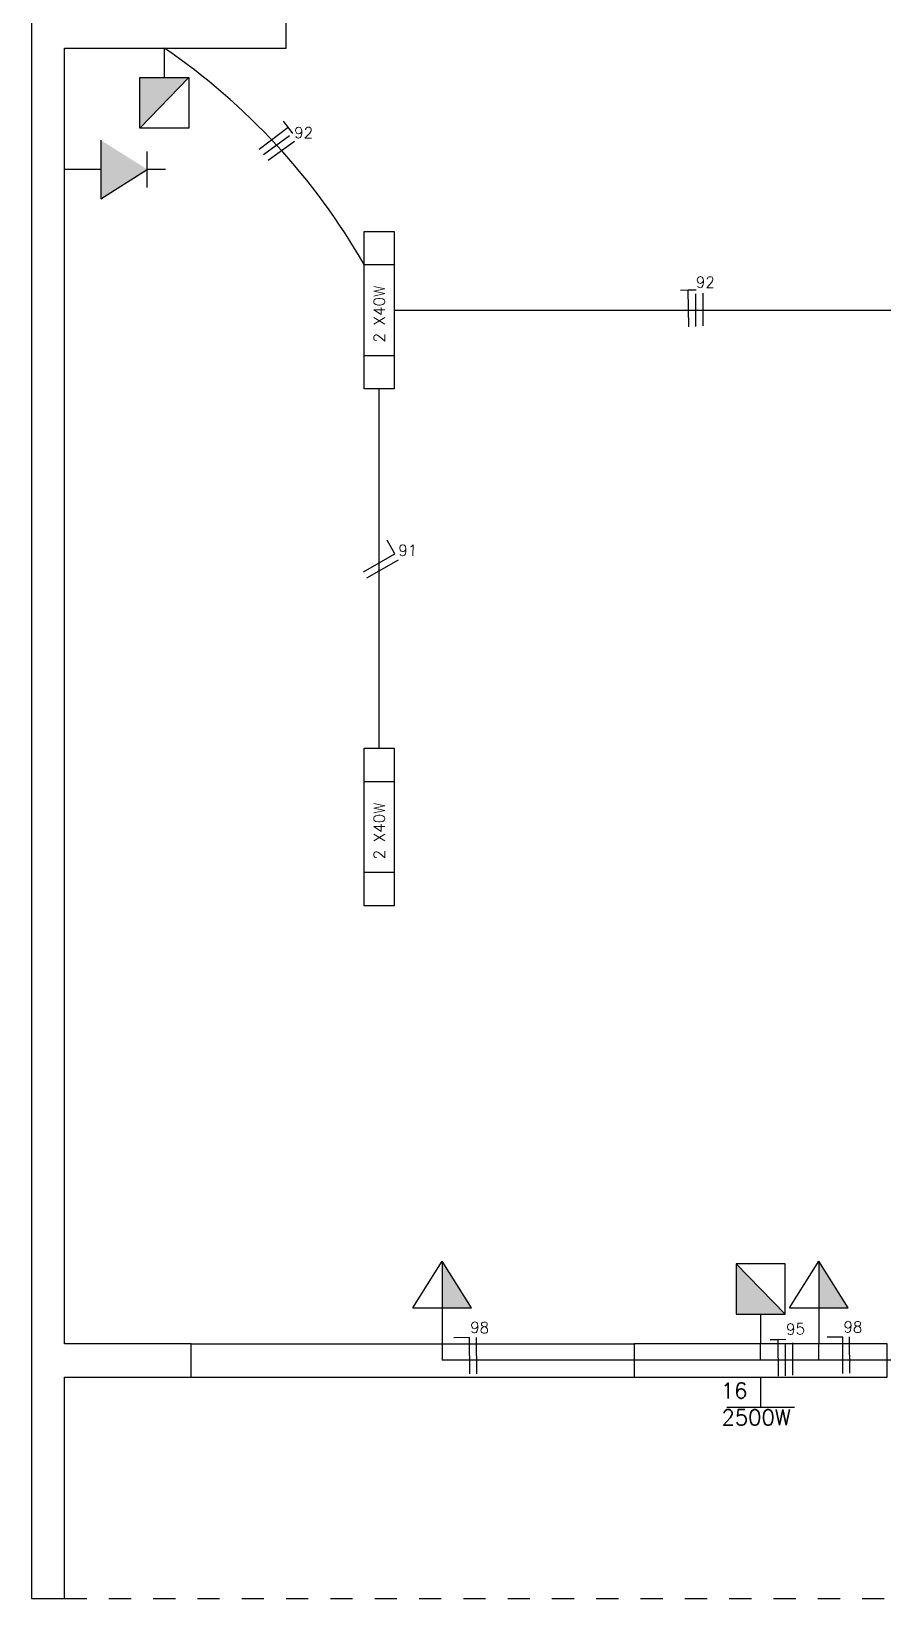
# Model space of a CAD drawing. Header units: millimetres. Extents: x 820 to 987, y 393 to 526.
# Drawn here: x 919.8 to 923.64, y 418.05 to 425.12 of the extents above; entities that cross this region are included whole.
import ezdxf

# ---------------------------------------------------------------- set-up
doc = ezdxf.new("R2010")
doc.units = ezdxf.units.MM
doc.linetypes.add('ACAD_ISO03W100', pattern=[30, 12, -18])
for name, color, linetype in [('can01', 1, 'Continuous'), ('can02', 2, 'Continuous'), ('pena 01', 1, 'Continuous'), ('pena01', 1, 'Continuous'), ('pena04', 4, 'Continuous')]:
    doc.layers.add(name, color=color, linetype=linetype)
doc.styles.add('ROMANS', font='romans', dxfattribs={"height": 0.18})

msp = doc.modelspace()

# ---------------------------------------------------------------- hatches: boundary and pattern name
at = {"layer": 'can02'}
for points in [[(920.2926, 424.6865), (920.5131, 424.9146), (920.2926, 424.9146)], [(920.3256, 424.4996), (920.1153, 424.6319), (920.1153, 424.3673)], [(921.7892, 419.3604), (921.6569, 419.5707), (921.6569, 419.3604)], [(922.9838, 419.3311), (923.2042, 419.3311), (922.9838, 419.5593)], [(923.4892, 419.3604), (923.3569, 419.5707), (923.3569, 419.3604)]]:
    msp.add_hatch(color=256, dxfattribs=at).paths.add_polyline_path(points)

# ---------------------------------------------------------------- linework, layer by layer
at = {"layer": 'can01'}
for p, q in [((920.8301, 424.5911), (920.9613, 424.6896)), ((920.9613, 424.6896), (920.94, 424.7179)), ((920.9825, 424.6614), (920.9613, 424.6896)), ((920.8495, 424.5663), (920.9681, 424.6525)), ((920.8495, 424.5663), (920.9681, 424.6525)), ((920.8715, 424.5409), (920.9902, 424.6271)), ((922.7675, 423.9537), (922.7321, 423.9532)), ((922.8028, 423.9543), (922.7675, 423.9537)), ((922.7701, 423.7896), (922.7675, 423.9537)), ((922.8015, 423.7908), (922.8015, 423.9374)), ((922.8015, 423.7908), (922.8015, 423.9374)), ((922.835, 423.7937), (922.835, 423.9404)), ((921.3011, 422.6836), (921.4437, 422.7648)), ((921.4437, 422.7648), (921.4087, 422.8263)), ((921.3172, 422.6565), (921.4593, 422.7374)), ((921.7796, 419.226), (921.7088, 419.2254)), ((921.7809, 419.0619), (921.7796, 419.226)), ((921.8124, 419.0628), (921.811, 419.2263)), ((923.4644, 419.2285), (923.3936, 419.2279)), ((923.4657, 419.0644), (923.4644, 419.2285)), ((923.4972, 419.0653), (923.4958, 419.2288)), ((923.1725, 419.2165), (923.1371, 419.2159)), ((923.2079, 419.217), (923.1725, 419.2165)), ((923.175, 419.0524), (923.1725, 419.2165)), ((923.2064, 419.0535), (923.2065, 419.2001)), ((923.24, 419.0564), (923.24, 419.203))]:
    msp.add_line(p, q, dxfattribs=at)
at = {"layer": 'can02'}
for p, q in [((920.4029, 424.9146), (920.4029, 425.0483)), ((920.5131, 424.9146), (920.2926, 424.6865)), ((920.1153, 424.6319), (920.1153, 424.3673)), ((920.3256, 424.4181), (920.3256, 424.5811)), ((920.1153, 424.4996), (919.9523, 424.4996)), ((920.1153, 424.3673), (920.3256, 424.4996)), ((920.4071, 424.4996), (920.3256, 424.4996)), ((921.3043, 423.5086), (921.3043, 424.2196)), ((921.3043, 424.2196), (921.4404, 424.2196)), ((921.4404, 424.2196), (921.4404, 423.5086)), ((921.3043, 424.0696), (921.4404, 424.0696)), ((921.4404, 423.6586), (921.3043, 423.6586)), ((921.4404, 423.5086), (921.3043, 423.5086)), ((921.3043, 421.8863), (921.4404, 421.8863)), ((921.3043, 421.1753), (921.3043, 421.8863)), ((921.4404, 421.8863), (921.4404, 421.1753)), ((921.3043, 421.7363), (921.4404, 421.7363)), ((921.4404, 421.3253), (921.3043, 421.3253)), ((921.4404, 421.1753), (921.3043, 421.1753)), ((921.5246, 419.3604), (921.6569, 419.5707)), ((921.6569, 419.5707), (921.6569, 419.3604)), ((921.7892, 419.3604), (921.6569, 419.5707)), ((923.2042, 419.3311), (922.9838, 419.5593)), ((923.2246, 419.3604), (923.3569, 419.5707)), ((923.4892, 419.3604), (923.3569, 419.5707)), ((923.3569, 419.5707), (923.3569, 419.3604)), ((921.5246, 419.3604), (921.7892, 419.3604)), ((921.6569, 419.3604), (921.6569, 419.1974)), ((923.094, 419.3311), (923.094, 419.1974)), ((923.2246, 419.3604), (923.4892, 419.3604)), ((923.3569, 419.3604), (923.3569, 419.1974)), ((923.094, 419.0474), (923.0937, 418.9125)), ((922.9409, 418.9125), (923.2464, 418.9125))]:
    msp.add_line(p, q, dxfattribs=at)
for points in [[(920.2926, 424.9146), (920.5131, 424.9146), (920.5131, 424.6865), (920.2926, 424.6865)], [(922.9838, 419.3311), (923.2042, 419.3311), (923.2042, 419.5593), (922.9838, 419.5593)]]:
    msp.add_lwpolyline(points, close=True, dxfattribs=at)
at = {"layer": 'pena 01'}
for p, q in [((921.4404, 423.8641), (924.1626, 423.8641)), ((921.3723, 421.8863), (921.3723, 423.5086)), ((921.6569, 419.1974), (921.6569, 419.1244)), ((923.094, 419.1244), (923.094, 419.1974)), ((923.3569, 419.1244), (923.3569, 419.1974)), ((923.094, 419.1244), (921.6569, 419.1244)), ((929.3773, 419.1244), (923.094, 419.1244))]:
    msp.add_line(p, q, dxfattribs=at)
at = {"layer": 'pena 01', "linetype": 'ACAD_ISO03W100', "ltscale": 0.005}
msp.add_line((919.9523, 418.0474), (926.1607, 418.0474), dxfattribs=at)
at = {"layer": 'pena 01'}
msp.add_arc((918.7163, 422.5883), 2.9819, 29.78568, 55.55633, dxfattribs=at)
at = {"layer": 'pena01'}
for p, q in [((920.5232, 419.1974), (922.5232, 419.1974)), ((920.5232, 419.0474), (922.5232, 419.0474))]:
    msp.add_line(p, q, dxfattribs=at)
at = {"layer": 'pena04'}
for points in [[(919.9523, 418.0474), (919.9523, 419.0474), (920.5232, 419.0474), (920.5232, 419.1974), (919.9523, 419.1974), (919.9523, 425.0474), (920.9523, 425.0474), (920.9523, 425.1974), (919.8023, 425.1974), (919.8023, 418.0474)], [(923.6648, 419.0474), (923.6648, 419.1974), (922.5232, 419.1974), (922.5232, 419.0474)]]:
    msp.add_lwpolyline(points, close=True, dxfattribs=at)

# ---------------------------------------------------------------- texts
at = {"layer": 'can01', "style": 'ROMANS'}
for s, p in [('16', (922.915, 418.9515)), ('2500W', (922.9179, 418.8308))]:
    msp.add_text(s, height=0.07, dxfattribs=at).set_placement(p)
at = {"layer": 'can02', "style": 'ROMANS'}
for p in [(921.3977, 423.718), (921.3977, 421.3847)]:
    msp.add_text('2 X40W', height=0.05, rotation=90, dxfattribs=at).set_placement(p)
at = {"layer": 'pena 01', "style": 'ROMANS'}
for s, rotation, p in [('92', 359.29241, (920.988, 424.641)), ('92', 359.29241, (922.8012, 423.966)), ('91', 359.29241, (921.4582, 422.7555)), ('98', 358.50531, (921.7822, 419.2475)), ('95', 1.79529, (923.2097, 419.2387)), ('98', 358.50531, (923.467, 419.25))]:
    msp.add_text(s, height=0.05, rotation=rotation, dxfattribs=at).set_placement(p)

doc.saveas('drawing.dxf')
